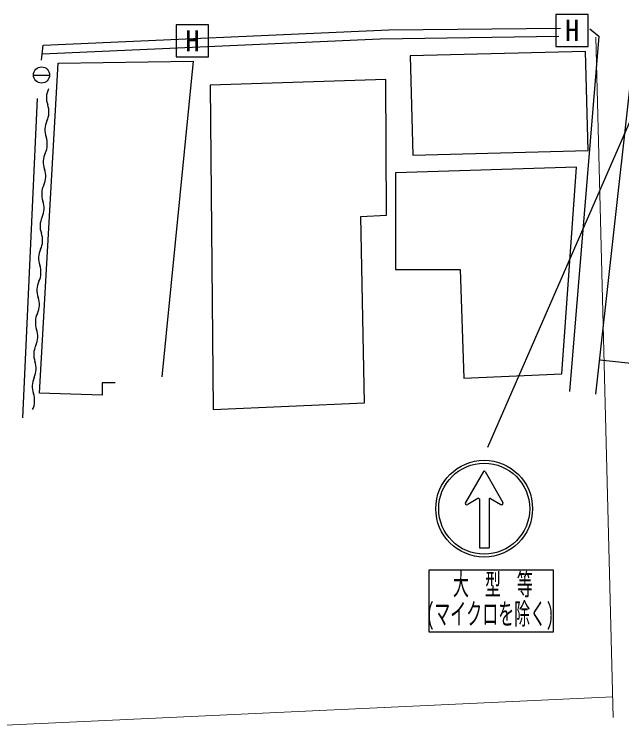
# Model space of a CAD drawing. Units: millimetres, scale not verified. Extents: x 40000 to 680000, y 20000 to 380000.
# Drawn here: x 229195 to 266840, y 246486 to 290943 of the extents above; entities that cross this region are included whole.
import ezdxf
from ezdxf.enums import TextEntityAlignment as Align

# ---------------------------------------------------------------- set-up
doc = ezdxf.new("R2010")
doc.units = ezdxf.units.MM
doc.header["$LTSCALE"] = 1000
for name, color, linetype, lineweight in [('M-BGD', 7, 'Continuous', 25), ('M-BGD-EXST', 7, 'Continuous', 25), ('M-STR-HTXT', 7, 'Continuous', 13), ('M-STR-STRC', 7, 'Continuous', 25)]:
    doc.layers.add(name, color=color, linetype=linetype, lineweight=lineweight)
doc.styles.add('ＭＳ ゴシック', font='')
doc.styles.get('ＭＳ ゴシック').set_extended_font_data('MS Gothic')

msp = doc.modelspace()

# ---------------------------------------------------------------- linework, layer by layer
at = {"layer": 'M-BGD'}
for p, q in [((264605, 288643), (253738, 288362)), ((264764, 282495), (264605, 288643)), ((253738, 288362), (253898, 282214)), ((229721, 265930), (230629, 285735)), ((253898, 282214), (264764, 282495))]:
    msp.add_line(p, q, dxfattribs=at)
for points in [[(230882, 288106), (230983, 289040), (252408, 289992), (263052, 290078)], [(264869, 290039), (265431, 289592), (263606, 267576)], [(262938, 289567), (251869, 289396), (230920, 288465)], [(235439, 268100), (234641, 268100), (234641, 267334), (230761, 267462), (231916, 287920)], [(231916, 287920), (240289, 288034), (238329, 268483)], [(265246, 267403), (267360, 286521), (279185, 285658), (277545, 268223), (265479, 269516)]]:
    msp.add_lwpolyline(points, dxfattribs=at)
for points in [[(241341, 286561), (241529, 266449), (250894, 266858), (250667, 278406), (252258, 278497), (252213, 286908)], [(257055, 268398), (263131, 268655), (264037, 281472), (252817, 281127), (252817, 275128), (256831, 275128)]]:
    msp.add_lwpolyline(points, close=True, dxfattribs=at)
for centre, start, end in [((232472, 285767), 154.4344, 199.8962), ((230051, 284891), 334.4352, 19.8943), ((232374, 283779), 154.4366, 199.8941), ((229952, 282903), 334.4368, 19.8938), ((232275, 281792), 154.4343, 199.8963), ((229854, 280915), 334.4349, 19.8946), ((232177, 279804), 154.4368, 199.8938), ((229755, 278928), 334.4367, 19.894), ((232079, 277816), 154.4344, 199.8962), ((229657, 276940), 334.4352, 19.8943), ((231980, 275829), 154.4366, 199.8941), ((229559, 274952), 334.4366, 19.8941), ((231882, 273841), 154.4346, 199.896), ((229460, 272965), 334.435, 19.8945), ((231783, 271853), 154.4367, 199.894), ((229362, 270977), 334.4368, 19.8938), ((231685, 269866), 154.4343, 199.8963), ((229263, 268989), 334.4352, 19.8943), ((231587, 267878), 154.4366, 199.8941), ((229165, 267001), 334.4366, 19.8941)]:
    msp.add_arc(centre, 1288, start, end, dxfattribs=at)
at = {"layer": 'M-BGD-EXST'}
msp.add_line((230380, 287183), (231380, 287183), dxfattribs=at)
for points in [[(262764, 288943), (264764, 288943), (264764, 290943), (262764, 290943)], [(239231, 288301), (241231, 288301), (241231, 290301), (239231, 290301)]]:
    msp.add_lwpolyline(points, close=True, dxfattribs=at)
msp.add_circle((230880, 287183), 500, dxfattribs=at)
at = {"layer": 'M-STR-HTXT'}
for p, q in [((265249, 289529), (266319, 247373)), ((266287, 248653), (174256, 244332))]:
    msp.add_line(p, q, dxfattribs=at)
at = {"layer": 'M-STR-STRC'}
for p, q in [((269487, 289246), (258533, 264096)), ((258266, 262606), (257157, 260694)), ((258370, 262606), (259480, 260694)), ((257927, 260942), (257295, 260558)), ((258018, 260907), (258018, 257874)), ((258618, 260907), (258618, 257874)), ((258709, 260942), (259341, 260558)), ((258018, 257874), (258618, 257874)), ((254916, 256511), (262594, 256511)), ((254916, 252646), (254916, 256511)), ((262594, 256511), (262594, 252646)), ((262594, 252646), (254916, 252646))]:
    msp.add_line(p, q, dxfattribs=at)
for radius in [3000, 2820]:
    msp.add_circle((258318, 260304), radius, dxfattribs=at)
for centre, radius, start, end in [((258318, 262576), 60, 30.1222, 149.8778), ((257243, 260644), 100, 149.8778, 301.2504), ((257958, 260890), 60, 0, 121.2504), ((258678, 260890), 60, 58.7496, 180), ((259393, 260644), 100, 238.7496, 30.1222)]:
    msp.add_arc(centre, radius, start, end, dxfattribs=at)

# ---------------------------------------------------------------- texts
at = {"layer": 'M-BGD-EXST', "style": 'ＭＳ ゴシック'}
for p in [(263764, 289943), (240231, 289301)]:
    msp.add_text('H', height=1320, dxfattribs=at).set_placement(p, align=Align.MIDDLE_CENTER)
at = {"layer": 'M-STR-STRC', "style": 'ＭＳ ゴシック', "width": 0.55}
for s, p in [('大\u3000型\u3000等', (258858, 254553)), ('(マイクロを除く)', (258690, 252738))]:
    msp.add_text(s, height=1320, dxfattribs=at).set_placement(p, align=Align.BOTTOM_CENTER)

doc.saveas('drawing.dxf')
